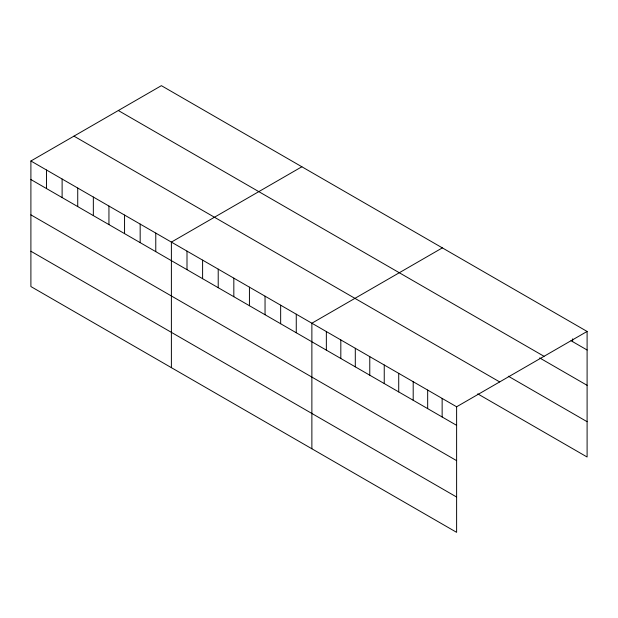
<?xml version="1.0" encoding="UTF-8"?>
<svg xmlns="http://www.w3.org/2000/svg" width="618" height="618" viewBox="0 0 618 618"><rect width="100%" height="100%" fill="white"/><g stroke="black" fill="none" stroke-linecap="round" stroke-linejoin="round"><path stroke-width="0.93" d="M30.9 160.997L456.617 406.783L456.617 532.337L30.9 286.551L30.9 160.997L161.383 85.663L587.1 331.449L587.1 457.003L477.737 393.867M301.87 166.767L171.387 242.101L171.387 367.664M442.357 247.88L311.874 323.214L311.874 448.768M456.617 406.783L587.1 331.449M571.017 340.719L587.1 350.004M118.324 110.522L544.041 356.308M539.653 357.922L587.1 385.315M508.297 376.2L587.1 421.692M73.959 136.138L499.676 381.916M30.9 179.552L456.617 425.339M30.9 214.863L456.617 460.649M30.9 251.24L456.617 497.026M572.623 338.865L572.623 341.646M442.14 398.425L442.14 416.98M427.671 390.066L427.671 408.622M413.195 381.708L413.195 400.271M398.718 373.349L398.718 391.912M384.241 364.999L384.241 383.554M369.773 356.64L369.773 375.196M355.296 348.282L355.296 366.845M340.819 339.923L340.819 358.486M326.35 331.572L326.35 350.128M296.261 314.199L296.261 332.762M280.657 305.192L280.657 323.747M265.045 296.176L265.045 314.732M249.433 287.161L249.433 305.725M233.828 278.154L233.828 296.71M218.216 269.139L218.216 287.694M202.604 260.132L202.604 278.687M186.999 251.117L186.999 269.672M155.775 233.094L155.775 251.65M140.17 224.079L140.17 242.635M124.558 215.064L124.558 233.627M108.946 206.057L108.946 224.612M93.341 197.042L93.341 215.605M77.729 188.034L77.729 206.59M62.117 179.019L62.117 197.575M46.512 170.004L46.512 188.567"/></g></svg>
